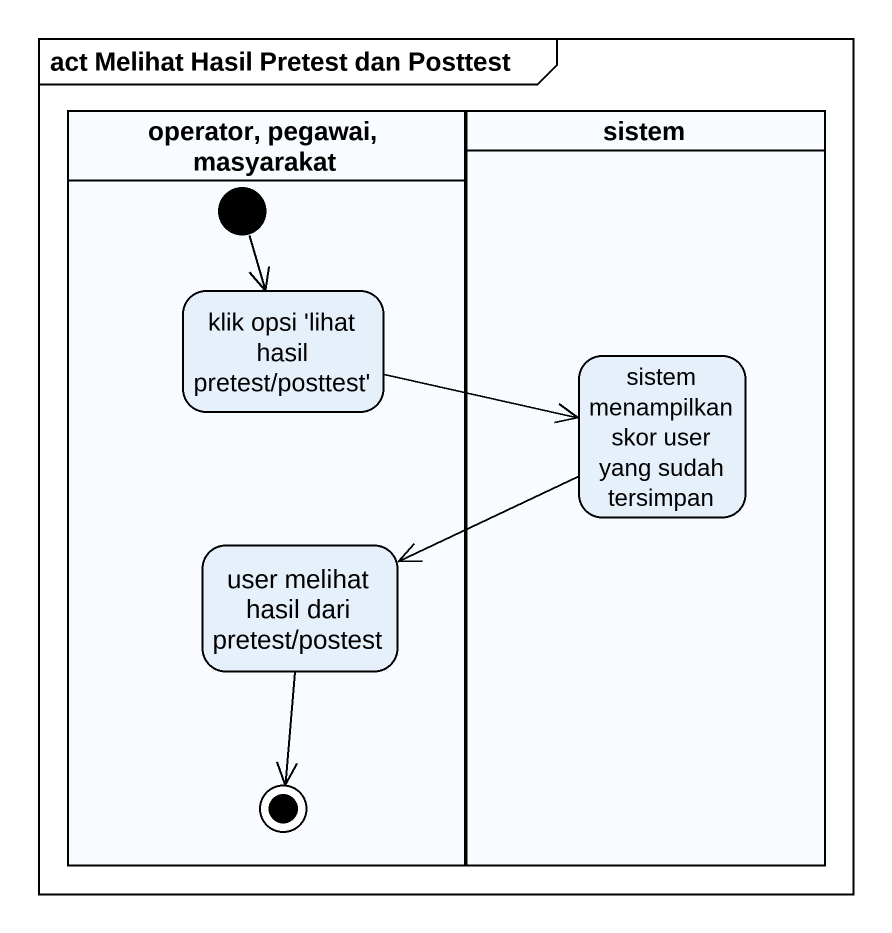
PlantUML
@startuml
mainframe act Melihat Hasil Pretest dan Posttest
hide empty description
state "operator, pegawai, masyarakat" as operator_pegawai_masyarakat <<partition>> {
  state "klik opsi 'lihat hasil pretest/posttest'" as klik_opsi_lihat_hasil
  state "user melihat hasil dari pretest/postest" as user_melihat_hasil_dari
  [*] --> klik_opsi_lihat_hasil
  user_melihat_hasil_dari --> [*]
}
state sistem <<partition>> {
  state "sistem menampilkan skor user yang sudah tersimpan" as sistem_menampilkan_skor
}
klik_opsi_lihat_hasil -right-> sistem_menampilkan_skor
sistem_menampilkan_skor -left-> user_melihat_hasil_dari
@enduml
